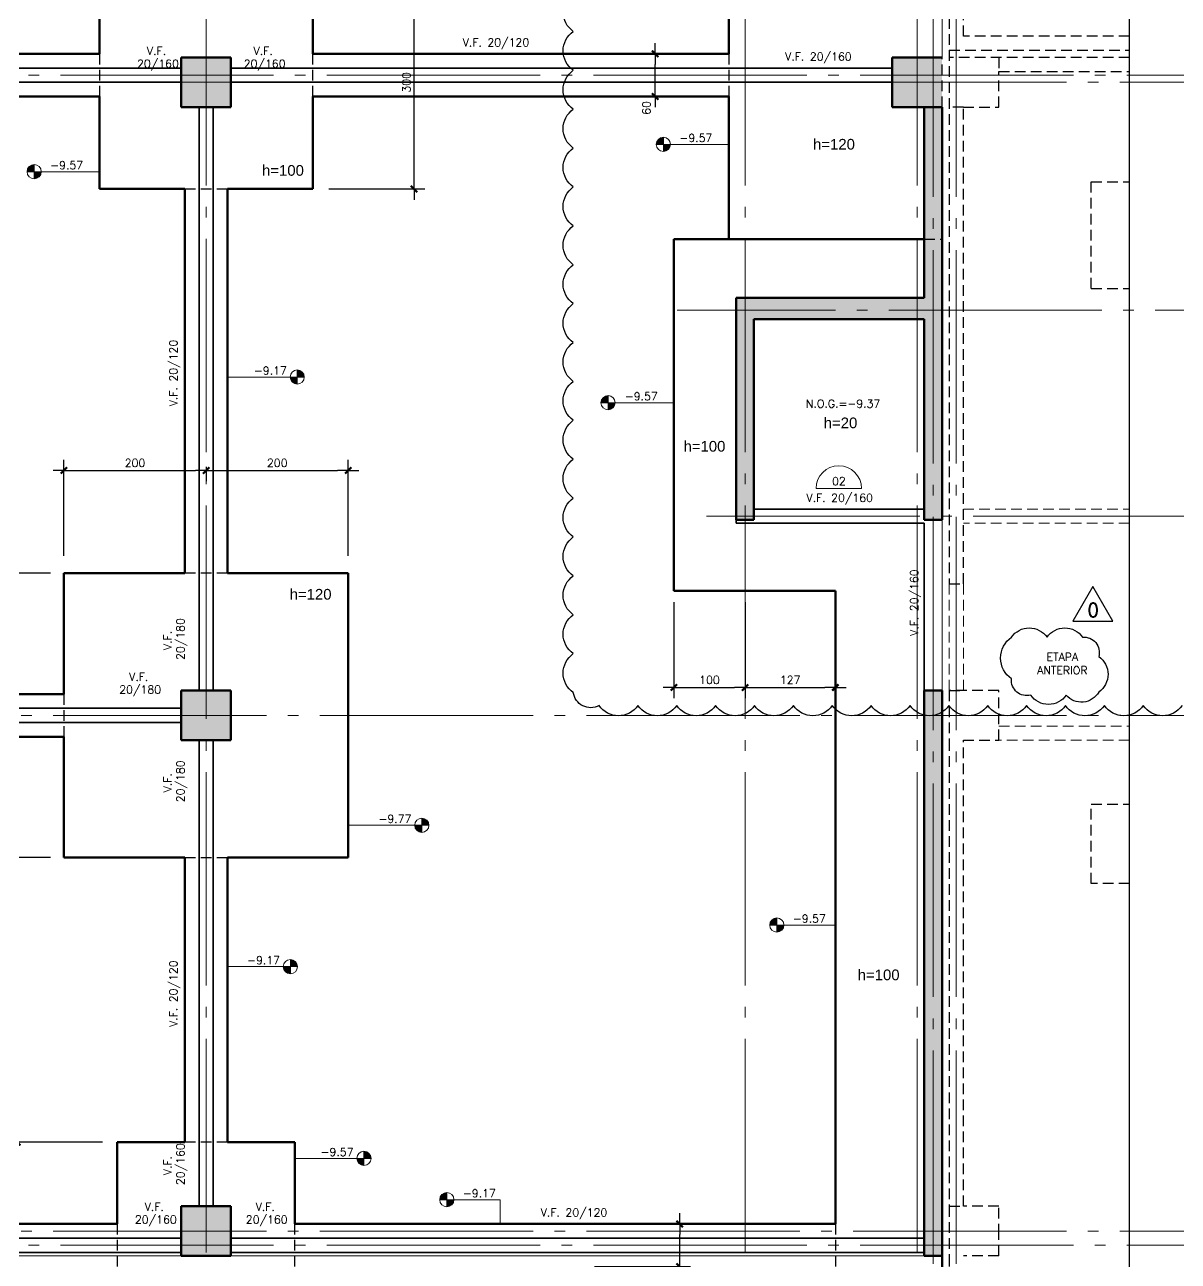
# Model space of a CAD drawing. Extents: x -58 to 5689, y 67 to 4123.
# Drawn here: x 2480 to 4103, y 1020 to 2759 of the extents above; entities that cross this region are included whole.
import ezdxf
from ezdxf.enums import TextEntityAlignment as Align

# ---------------------------------------------------------------- set-up
doc = ezdxf.new("R2010")
doc.units = 0
doc.header["$LTSCALE"] = 30
doc.header["$MEASUREMENT"] = 0
for name, pattern in [('DASHED', [0.75, 0.5, -0.25]), ('EJES', [12.5, 10, -1, 0.5, -1]), ('RLE-PROYECCION', [35.719, 23.8125, -11.9065])]:
    doc.linetypes.add(name, pattern=pattern)
doc.layers.get('0').update_dxf_attribs({"linetype": 'CONTINUOUS'})
for name, color, linetype in [('RLA-BORDE DE LOSAS', 3, 'CONTINUOUS'), ('RLE-COTAS1', 2, 'CONTINUOUS'), ('RLE-REVISION 0', 1, 'CONTINUOUS'), ('RLE-SEGMENTOS1', 2, 'DASHED')]:
    doc.layers.add(name, color=color, linetype=linetype)
for name, color, linetype, lineweight in [('RLE-EJES', 1, 'EJES', 15), ('RLE-FUNDACION', 210, 'CONTINUOUS', 25), ('RLE-LOSA', 90, 'CONTINUOUS', 15), ('RLE-MURO', 170, 'CONTINUOUS', 25), ('RLE-NIVELES', 3, 'CONTINUOUS', 9), ('RLE-PILAR', 5, 'CONTINUOUS', 25), ('RLE-PROYECCION', 2, 'RLE-PROYECCION', 15), ('RLE-SOLID', 252, 'CONTINUOUS', 15), ('RLE-TEXTO-1', 9, 'CONTINUOUS', 9), ('RLE-VIGA', 3, 'CONTINUOUS', 15)]:
    doc.layers.add(name, color=color, linetype=linetype, lineweight=lineweight)
doc.styles.add('Arial_3', font='arial.ttf', dxfattribs={"height": 15})
doc.styles.add('ROMAND', font='romand', dxfattribs={"height": 31.5})
doc.styles.add('ROMANS', font='romans.shx', dxfattribs={"height": 11.25})
doc.linetypes.add('ZIGZAG', pattern='A,0.0001,-0.2,[131,ltypeshp.shx,S=0.2,R=0,X=-0.2,Y=0],-0.4,[131,ltypeshp.shx,S=0.2,R=180,X=0.2,Y=0],-0.2', length=0.8001)
doc.dimstyles.new('ING-50', dxfattribs={"dimscale": 50, "dimtxt": 0.27, "dimasz": 0.3, "dimexe": 0, "dimexo": 0, "dimgap": 0.1, "dimtad": 1, "dimdec": 1, "dimzin": 12, "dimdsep": 46, "dimtxsty": 'ROMANS', "dimblk": 'TICK1', "dimblk1": 'TICK1', "dimblk2": 'TICK1', "dimcen": 0.09, "dimclrd": 2, "dimclre": 1, "dimclrt": 3, "dimadec": 0, "dimazin": 0, "dimtfac": 1, "dimtdec": 0, "dimtix": 1, "dimtmove": 2, "dimatfit": 3, "dimldrblk": 'TICK1', "dimfxl": 0, "dimfxlon": 1, "dimtolj": 1, "dimtzin": 0, "dimarcsym": 0})

# ---------------------------------------------------------------- blocks, each defined once
blk = doc.blocks.new('TICK1')
at = {"color": 2}
for points in [[(0, 0), (-1, 0)], [(0, 0), (1, 0)]]:
    blk.add_lwpolyline(points, dxfattribs=at)
at = {"color": 2, "const_width": 0.2}
blk.add_lwpolyline([(-0.3, -0.3), (0.3, 0.3)], dxfattribs=at)
blk = doc.blocks.new('*D80')
at = {"layer": 'RLE-COTAS1', "color": 1, "lineweight": -2, "transparency": 16777216}
for p, q in [((2516.4, 1987.9), (2381.4, 1987.9)), ((2516.4, 1587.9), (2381.4, 1587.9))]:
    blk.add_line(p, q, dxfattribs=at)
at = {"layer": 'RLE-COTAS1', "color": 2, "lineweight": -2, "transparency": 16777216}
blk.add_line((2396.4, 1602.9), (2396.4, 1972.9), dxfattribs=at)
at = {"layer": 'RLE-COTAS1', "color": 2, "lineweight": -2, "transparency": 16777216, "xscale": 15, "yscale": 15, "zscale": 15}
for p, rotation in [((2396.4, 1987.9), 90), ((2396.4, 1587.9), 270)]:
    blk.add_blockref('TICK1', p, dxfattribs=dict(at, rotation=rotation))
at = {"layer": 'RLE-COTAS1', "color": 3, "transparency": 16777216, "insert": (2385.7, 1787.9), "char_height": 11.25, "width": 34.61, "attachment_point": 5, "rotation": 90, "style": 'ROMANS'}
blk.add_mtext('\\A1;400', dxfattribs=at)
blk = doc.blocks.new('*D81')
at = {"layer": 'RLE-COTAS1', "color": 1, "lineweight": -2, "transparency": 16777216}
for p, q in [((2535.2, 2012.2), (2535.2, 2147.2)), ((2735.2, 2137.2), (2735.2, 2117.2))]:
    blk.add_line(p, q, dxfattribs=at)
at = {"layer": 'RLE-COTAS1', "color": 2, "lineweight": -2, "transparency": 16777216}
blk.add_line((2550.2, 2132.2), (2720.2, 2132.2), dxfattribs=at)
at = {"layer": 'RLE-COTAS1', "color": 2, "lineweight": -2, "transparency": 16777216, "xscale": 15, "yscale": 15, "zscale": 15, "rotation": 180}
blk.add_blockref('TICK1', (2535.2, 2132.2), dxfattribs=at)
at = {"layer": 'RLE-COTAS1', "color": 2, "lineweight": -2, "transparency": 16777216, "xscale": 15, "yscale": 15, "zscale": 15}
blk.add_blockref('TICK1', (2735.2, 2132.2), dxfattribs=at)
at = {"layer": 'RLE-COTAS1', "color": 3, "transparency": 16777216, "insert": (2635.2, 2142.8), "char_height": 11.25, "width": 34.61, "attachment_point": 5, "style": 'ROMANS'}
blk.add_mtext('\\A1;200', dxfattribs=at)
blk = doc.blocks.new('*D82')
at = {"layer": 'RLE-COTAS1', "color": 1, "lineweight": -2, "transparency": 16777216}
for p, q in [((2935.2, 2012.2), (2935.2, 2147.2)), ((2735.2, 2137.2), (2735.2, 2117.2))]:
    blk.add_line(p, q, dxfattribs=at)
at = {"layer": 'RLE-COTAS1', "color": 2, "lineweight": -2, "transparency": 16777216}
blk.add_line((2750.2, 2132.2), (2920.2, 2132.2), dxfattribs=at)
at = {"layer": 'RLE-COTAS1', "color": 2, "lineweight": -2, "transparency": 16777216, "xscale": 15, "yscale": 15, "zscale": 15, "rotation": 180}
blk.add_blockref('TICK1', (2735.2, 2132.2), dxfattribs=at)
at = {"layer": 'RLE-COTAS1', "color": 2, "lineweight": -2, "transparency": 16777216, "xscale": 15, "yscale": 15, "zscale": 15}
blk.add_blockref('TICK1', (2935.2, 2132.2), dxfattribs=at)
at = {"layer": 'RLE-COTAS1', "color": 3, "transparency": 16777216, "insert": (2835.2, 2142.8), "char_height": 11.25, "width": 34.61, "attachment_point": 5, "style": 'ROMANS'}
blk.add_mtext('\\A1;200', dxfattribs=at)
blk = doc.blocks.new('*D22')
at = {"layer": 'RLE-COTAS1', "color": 1, "lineweight": -2, "transparency": 16777216}
for p, q in [((2907.6, 2827.9), (3042.6, 2827.9)), ((2907.6, 2527.9), (3042.6, 2527.9))]:
    blk.add_line(p, q, dxfattribs=at)
at = {"layer": 'RLE-COTAS1', "color": 2, "lineweight": -2, "transparency": 16777216}
blk.add_line((3027.6, 2542.9), (3027.6, 2812.9), dxfattribs=at)
at = {"layer": 'RLE-COTAS1', "color": 2, "lineweight": -2, "transparency": 16777216, "xscale": 15, "yscale": 15, "zscale": 15}
for p, rotation in [((3027.6, 2827.9), 90), ((3027.6, 2527.9), 270)]:
    blk.add_blockref('TICK1', p, dxfattribs=dict(at, rotation=rotation))
at = {"layer": 'RLE-COTAS1', "color": 3, "transparency": 16777216, "insert": (3017, 2677.9), "char_height": 11.25, "width": 34.61, "attachment_point": 5, "rotation": 90, "style": 'ROMANS'}
blk.add_mtext('\\A1;300', dxfattribs=at)
blk = doc.blocks.new('*D26')
at = {"layer": 'RLE-COTAS1', "color": 1, "lineweight": -2, "transparency": 16777216}
for p, q in [((4130.5, 2852.9), (4265.5, 2852.9)), ((4370.5, 2677.9), (4235.5, 2677.9))]:
    blk.add_line(p, q, dxfattribs=at)
at = {"layer": 'RLE-COTAS1', "color": 2, "lineweight": -2, "transparency": 16777216}
blk.add_line((4250.5, 2837.9), (4250.5, 2692.9), dxfattribs=at)
at = {"layer": 'RLE-COTAS1', "color": 2, "lineweight": -2, "transparency": 16777216, "xscale": 15, "yscale": 15, "zscale": 15}
for p, rotation in [((4250.5, 2852.9), 90), ((4250.5, 2677.9), 270)]:
    blk.add_blockref('TICK1', p, dxfattribs=dict(at, rotation=rotation))
at = {"layer": 'RLE-COTAS1', "color": 3, "transparency": 16777216, "insert": (4239.9, 2765.4), "char_height": 11.25, "width": 34.61, "attachment_point": 5, "rotation": 90, "style": 'ROMANS'}
blk.add_mtext('\\A1;175', dxfattribs=at)
blk = doc.blocks.new('*D28')
at = {"layer": 'RLE-COTAS1', "color": 1, "lineweight": -2, "transparency": 16777216}
for p, q in [((4130.5, 2457.4), (4265.5, 2457.4)), ((4370.5, 2357.4), (4235.5, 2357.4))]:
    blk.add_line(p, q, dxfattribs=at)
at = {"layer": 'RLE-COTAS1', "color": 2, "lineweight": -2, "transparency": 16777216}
blk.add_line((4250.5, 2442.4), (4250.5, 2372.4), dxfattribs=at)
at = {"layer": 'RLE-COTAS1', "color": 2, "lineweight": -2, "transparency": 16777216, "xscale": 15, "yscale": 15, "zscale": 15}
for p, rotation in [((4250.5, 2457.4), 90), ((4250.5, 2357.4), 270)]:
    blk.add_blockref('TICK1', p, dxfattribs=dict(at, rotation=rotation))
at = {"layer": 'RLE-COTAS1', "color": 3, "transparency": 16777216, "insert": (4239.9, 2407.4), "char_height": 11.25, "width": 34.61, "attachment_point": 5, "rotation": 90, "style": 'ROMANS'}
blk.add_mtext('\\A1;100', dxfattribs=at)
blk = doc.blocks.new('*D29')
at = {"layer": 'RLE-COTAS1', "color": 1, "lineweight": -2, "transparency": 16777216}
for p, q in [((4370.5, 2357.4), (4235.5, 2357.4)), ((4130.5, 2067.9), (4265.5, 2067.9))]:
    blk.add_line(p, q, dxfattribs=at)
at = {"layer": 'RLE-COTAS1', "color": 2, "lineweight": -2, "transparency": 16777216}
blk.add_line((4250.5, 2342.4), (4250.5, 2082.9), dxfattribs=at)
at = {"layer": 'RLE-COTAS1', "color": 2, "lineweight": -2, "transparency": 16777216, "xscale": 15, "yscale": 15, "zscale": 15}
for p, rotation in [((4250.5, 2357.4), 90), ((4250.5, 2067.9), 270)]:
    blk.add_blockref('TICK1', p, dxfattribs=dict(at, rotation=rotation))
at = {"layer": 'RLE-COTAS1', "color": 3, "transparency": 16777216, "insert": (4239.9, 2212.7), "char_height": 11.25, "width": 52.033, "attachment_point": 5, "rotation": 90, "style": 'ROMANS'}
blk.add_mtext('\\A1;289.5', dxfattribs=at)
blk = doc.blocks.new('*D30')
at = {"layer": 'RLE-COTAS1', "color": 1, "lineweight": -2, "transparency": 16777216}
for p, q in [((4130.5, 2067.9), (4265.5, 2067.9)), ((4130.5, 1962.9), (4265.5, 1962.9))]:
    blk.add_line(p, q, dxfattribs=at)
at = {"layer": 'RLE-COTAS1', "color": 2, "lineweight": -2, "transparency": 16777216}
blk.add_line((4250.5, 1977.9), (4250.5, 2052.9), dxfattribs=at)
at = {"layer": 'RLE-COTAS1', "color": 2, "lineweight": -2, "transparency": 16777216, "xscale": 15, "yscale": 15, "zscale": 15}
for p, rotation in [((4250.5, 2067.9), 90), ((4250.5, 1962.9), 270)]:
    blk.add_blockref('TICK1', p, dxfattribs=dict(at, rotation=rotation))
at = {"layer": 'RLE-COTAS1', "color": 3, "transparency": 16777216, "insert": (4239.9, 2015.4), "char_height": 11.25, "width": 23.074, "attachment_point": 5, "rotation": 90, "style": 'ROMANS'}
blk.add_mtext('\\A1;105', dxfattribs=at)
blk = doc.blocks.new('*D31')
at = {"layer": 'RLE-COTAS1', "color": 1, "lineweight": -2, "transparency": 16777216}
for p, q in [((4130.5, 1962.9), (4265.5, 1962.9)), ((4370.5, 1787.9), (4235.5, 1787.9))]:
    blk.add_line(p, q, dxfattribs=at)
at = {"layer": 'RLE-COTAS1', "color": 2, "lineweight": -2, "transparency": 16777216}
blk.add_line((4250.5, 1947.9), (4250.5, 1802.9), dxfattribs=at)
at = {"layer": 'RLE-COTAS1', "color": 2, "lineweight": -2, "transparency": 16777216, "xscale": 15, "yscale": 15, "zscale": 15}
for p, rotation in [((4250.5, 1962.9), 90), ((4250.5, 1787.9), 270)]:
    blk.add_blockref('TICK1', p, dxfattribs=dict(at, rotation=rotation))
at = {"layer": 'RLE-COTAS1', "color": 3, "transparency": 16777216, "insert": (4239.9, 1875.4), "char_height": 11.25, "width": 34.61, "attachment_point": 5, "rotation": 90, "style": 'ROMANS'}
blk.add_mtext('\\A1;175', dxfattribs=at)
blk = doc.blocks.new('*D36')
at = {"layer": 'RLE-COTAS1', "color": 1, "lineweight": -2, "transparency": 16777216}
for p, q in [((2589.4, 1187.9), (2454.4, 1187.9)), ((2589.4, 937.9), (2454.4, 937.9))]:
    blk.add_line(p, q, dxfattribs=at)
at = {"layer": 'RLE-COTAS1', "color": 2, "lineweight": -2, "transparency": 16777216}
blk.add_line((2469.4, 952.9), (2469.4, 1172.9), dxfattribs=at)
at = {"layer": 'RLE-COTAS1', "color": 2, "lineweight": -2, "transparency": 16777216, "xscale": 15, "yscale": 15, "zscale": 15}
for p, rotation in [((2469.4, 1187.9), 90), ((2469.4, 937.9), 270)]:
    blk.add_blockref('TICK1', p, dxfattribs=dict(at, rotation=rotation))
at = {"layer": 'RLE-COTAS1', "color": 3, "transparency": 16777216, "insert": (2458.7, 1062.9), "char_height": 11.25, "width": 34.61, "attachment_point": 5, "rotation": 90, "style": 'ROMANS'}
blk.add_mtext('\\A1;250', dxfattribs=at)
blk = doc.blocks.new('*D38')
at = {"layer": 'RLE-COTAS1', "color": 1, "lineweight": -2, "transparency": 16777216}
for p, q in [((3393.2, 1947.1), (3393.2, 1812.1)), ((3493.2, 1947.1), (3493.2, 1812.1))]:
    blk.add_line(p, q, dxfattribs=at)
at = {"layer": 'RLE-COTAS1', "color": 2, "lineweight": -2, "transparency": 16777216}
blk.add_line((3408.2, 1827.1), (3478.2, 1827.1), dxfattribs=at)
at = {"layer": 'RLE-COTAS1', "color": 2, "lineweight": -2, "transparency": 16777216, "xscale": 15, "yscale": 15, "zscale": 15, "rotation": 180}
blk.add_blockref('TICK1', (3393.2, 1827.1), dxfattribs=at)
at = {"layer": 'RLE-COTAS1', "color": 2, "lineweight": -2, "transparency": 16777216, "xscale": 15, "yscale": 15, "zscale": 15}
blk.add_blockref('TICK1', (3493.2, 1827.1), dxfattribs=at)
at = {"layer": 'RLE-COTAS1', "color": 3, "transparency": 16777216, "insert": (3443.2, 1837.7), "char_height": 11.25, "width": 34.61, "attachment_point": 5, "style": 'ROMANS'}
blk.add_mtext('\\A1;100', dxfattribs=at)
blk = doc.blocks.new('*D39')
at = {"layer": 'RLE-COTAS1', "color": 1, "lineweight": -2, "transparency": 16777216}
for p, q in [((3493.2, 1947.1), (3493.2, 1812.1)), ((3620.2, 1810.5), (3620.2, 1842.1))]:
    blk.add_line(p, q, dxfattribs=at)
at = {"layer": 'RLE-COTAS1', "color": 2, "lineweight": -2, "transparency": 16777216}
blk.add_line((3508.2, 1827.1), (3605.2, 1827.1), dxfattribs=at)
at = {"layer": 'RLE-COTAS1', "color": 2, "lineweight": -2, "transparency": 16777216, "xscale": 15, "yscale": 15, "zscale": 15, "rotation": 180}
blk.add_blockref('TICK1', (3493.2, 1827.1), dxfattribs=at)
at = {"layer": 'RLE-COTAS1', "color": 2, "lineweight": -2, "transparency": 16777216, "xscale": 15, "yscale": 15, "zscale": 15}
blk.add_blockref('TICK1', (3620.2, 1827.1), dxfattribs=at)
at = {"layer": 'RLE-COTAS1', "color": 3, "transparency": 16777216, "insert": (3556.7, 1837.7), "char_height": 11.25, "width": 34.61, "attachment_point": 5, "style": 'ROMANS'}
blk.add_mtext('\\A1;127', dxfattribs=at)
blk = doc.blocks.new('*D49')
at = {"layer": 'RLE-COTAS1', "color": 1, "lineweight": -2, "transparency": 16777216}
for p, q in [((3246.8, 2717.9), (3381.8, 2717.9)), ((3246.8, 2657.9), (3381.8, 2657.9))]:
    blk.add_line(p, q, dxfattribs=at)
at = {"layer": 'RLE-COTAS1', "color": 2, "lineweight": -2, "transparency": 16777216}
blk.add_line((3366.8, 2672.9), (3366.8, 2702.9), dxfattribs=at)
at = {"layer": 'RLE-COTAS1', "color": 2, "lineweight": -2, "transparency": 16777216, "xscale": 15, "yscale": 15, "zscale": 15}
for p, rotation in [((3366.8, 2717.9), 90), ((3366.8, 2657.9), 270)]:
    blk.add_blockref('TICK1', p, dxfattribs=dict(at, rotation=rotation))
at = {"layer": 'RLE-COTAS1', "color": 3, "transparency": 16777216, "insert": (3348.9, 2632.2), "char_height": 11.25, "width": 23.074, "attachment_point": 1, "rotation": 90, "line_spacing_factor": 0.941778, "style": 'ROMANS'}
blk.add_mtext('\\A1;60', dxfattribs=at)
blk = doc.blocks.new('*D50')
at = {"layer": 'RLE-COTAS1', "color": 1, "lineweight": -2, "transparency": 16777216}
for p, q in [((3281.3, 1072.9), (3416.3, 1072.9)), ((3281.3, 1012.9), (3416.3, 1012.9))]:
    blk.add_line(p, q, dxfattribs=at)
at = {"layer": 'RLE-COTAS1', "color": 2, "lineweight": -2, "transparency": 16777216}
blk.add_line((3401.3, 1027.9), (3401.3, 1057.9), dxfattribs=at)
at = {"layer": 'RLE-COTAS1', "color": 2, "lineweight": -2, "transparency": 16777216, "xscale": 15, "yscale": 15, "zscale": 15}
for p, rotation in [((3401.3, 1072.9), 90), ((3401.3, 1012.9), 270)]:
    blk.add_blockref('TICK1', p, dxfattribs=dict(at, rotation=rotation))
at = {"layer": 'RLE-COTAS1', "color": 3, "transparency": 16777216, "insert": (3383.4, 987.6), "char_height": 11.25, "width": 23.074, "attachment_point": 1, "rotation": 90, "line_spacing_factor": 0.941778, "style": 'ROMANS'}
blk.add_mtext('\\A1;60', dxfattribs=at)
blk = doc.blocks.new('Spot Elevations - RLE - Target Filled-1315085-Fundaciones')
at = {"layer": 'RLE-NIVELES'}
h = blk.add_hatch(color=1, dxfattribs=at)
edge = h.paths.add_edge_path()
edge.add_line((-0.2, 0), (-0.4, 0))
edge.add_arc((-0.2, 0), 0.2, 90, 180, ccw=False)
edge.add_line((-0.2, 0.2), (-0.2, 0))
h = blk.add_hatch(color=1, dxfattribs=at)
edge = h.paths.add_edge_path()
edge.add_line((-0.2, 0), (0, 0))
edge.add_arc((-0.2, 0), 0.2, 270, 360, ccw=False)
edge.add_line((-0.2, -0.2), (-0.2, 0))
for p, q in [((-0.4, 0), (-0.2, 0)), ((-0.2, 0), (-0.2, 0.2)), ((-0.2, 0), (-0.2, -0.2)), ((0, 0), (-0.2, 0))]:
    blk.add_line(p, q, dxfattribs=at)
blk.add_circle((-0.2, 0), 0.2, dxfattribs=at)
for start, end in [(90, 180), (270, 0)]:
    blk.add_arc((-0.2, 0), 0.2, start, end, dxfattribs=at)
blk = doc.blocks.new('A$C6546491A')
at = {"layer": 'RLA-BORDE DE LOSAS', "color": 1, "linetype": 'ZIGZAG'}
blk.add_line((253.5, -2662.5), (253.5, 0), dxfattribs=at)
at = {"layer": 'RLE-FUNDACION', "color": 1, "linetype": 'DASHED'}
for p, q in [((253.5, 0), (0, 0)), ((0, 0), (0, -20)), ((20, -60), (253.5, -60)), ((60, -757.5), (60, -60)), ((253.5, -757.5), (60, -757.5)), ((200, -1187.5), (200, -1037.5)), ((200, -1037.5), (253.5, -1037.5)), ((200, -1187.5), (253.5, -1187.5)), ((200, -2024), (200, -1912.5)), ((200, -1912.5), (253.5, -1912.5)), ((253.5, -2024), (200, -2024)), ((0, -2547.5), (0, -2662.5)), ((0, -2662.5), (253.5, -2662.5))]:
    blk.add_line(p, q, dxfattribs=at)
at = {"layer": 'RLE-MURO', "color": 1, "linetype": 'DASHED'}
for p, q in [((0, -20), (0, -1602.5)), ((253.5, -22.5), (0, -22.5)), ((20, -832.5), (20, -42.5)), ((20, -42.5), (253.5, -42.5)), ((253.5, -832.5), (20, -832.5)), ((0, -852.5), (253.5, -852.5)), ((253.5, -862.5), (0, -862.5)), ((70, -862.5), (70, -882.5)), ((70, -862.5), (70, -862.5)), ((70, -932.5), (70, -882.5)), ((70, -882.5), (253.5, -882.5)), ((20, -932.5), (0, -932.5)), ((20, -932.5), (70, -932.5)), ((20, -1602.5), (20, -932.5)), ((0, -1602.5), (20, -1602.5)), ((70, -1752.5), (0, -1752.5)), ((0, -1752.5), (20, -1752.5)), ((0, -1752.5), (0, -1822.5)), ((70, -1822.5), (70, -1752.5)), ((0, -1822.5), (0, -2477.5)), ((0, -1822.5), (0, -2477.5)), ((20, -1822.5), (70, -1822.5)), ((20, -2477.5), (20, -1822.5)), ((70, -1822.5), (70, -1822.5)), ((0, -2477.5), (20, -2477.5)), ((0, -2477.5), (0, -2547.5)), ((70, -2477.5), (20, -2477.5)), ((70, -2517.5), (70, -2477.5)), ((70, -2547.5), (70, -2517.5)), ((70, -2547.5), (20, -2547.5))]:
    blk.add_line(p, q, dxfattribs=at)
at = {"layer": 'RLE-PROYECCION', "color": 1, "linetype": 'DASHED'}
for p, q in [((20, -60), (0, -60)), ((20, -120), (60, -120)), ((0, -220), (60, -220)), ((0, -220), (60, -220)), ((60, -757.5), (0, -757.5))]:
    blk.add_line(p, q, dxfattribs=at)
at = {"layer": 'RLE-VIGA', "color": 1, "linetype": 'DASHED'}
for p, q in [((20, -1497.5), (253.5, -1497.5)), ((253.5, -1517.5), (20, -1517.5)), ((0, -1602.5), (0, -1752.5)), ((20, -1602.5), (20, -1752.5)), ((70, -1802.5), (253.5, -1802.5)), ((253.5, -1822.5), (70, -1822.5))]:
    blk.add_line(p, q, dxfattribs=at)
blk = doc.blocks.new('RLE-ETIQUETA-VIGA-NUMERADA - Numerada Normal Centro Arriba-1323725-1_S')
at = {"layer": 'RLE-TEXTO-1'}
blk.add_line((-0.639, 0.75), (0.639, 0.75), dxfattribs=at)
blk.add_arc((0, 0.75), 0.639, 360, 180, dxfattribs=at)
blk = doc.blocks.new('*D137')
at = {"layer": 'RLE-COTAS1', "color": 1, "lineweight": -2, "transparency": 16777216}
for p, q in [((3770.2, 791), (3770.2, 656)), ((3780.2, 791), (3780.2, 656))]:
    blk.add_line(p, q, dxfattribs=at)
at = {"layer": 'RLE-COTAS1', "color": 2, "lineweight": -2, "transparency": 16777216}
for p, q in [((3755.2, 671), (3740.2, 671)), ((3770.2, 671), (3780.2, 671)), ((3795.2, 671), (3810.2, 671))]:
    blk.add_line(p, q, dxfattribs=at)
at = {"layer": 'RLE-COTAS1', "color": 2, "lineweight": -2, "transparency": 16777216, "xscale": 15, "yscale": 15, "zscale": 15}
blk.add_blockref('TICK1', (3770.2, 671), dxfattribs=at)
at = {"layer": 'RLE-COTAS1', "color": 2, "lineweight": -2, "transparency": 16777216, "xscale": 15, "yscale": 15, "zscale": 15, "rotation": 180}
blk.add_blockref('TICK1', (3780.2, 671), dxfattribs=at)
at = {"layer": 'RLE-COTAS1', "color": 3, "transparency": 16777216, "insert": (3909.2, 681.6), "char_height": 11.25, "attachment_point": 5, "style": 'ROMANS'}
blk.add_mtext('\\A1;10 (JUNTA DE DILATACION)', dxfattribs=at)
blk = doc.blocks.new('rev-1')
at = {"color": 3}
blk.add_lwpolyline([(-0.1, 31.3), (-28.3, -17.5), (28, -17.5), (-0.1, 31.3)], dxfattribs=at)
at = {"color": 5, "linetype": 'Continuous', "style": 'ROMAND'}
blk.add_attdef('1', text='', height=20, dxfattribs=at).set_placement((0.4, -12), align=Align.CENTER)

msp = doc.modelspace()

# ---------------------------------------------------------------- hatches: boundary and pattern name
at = {"layer": 'RLE-SOLID'}
for points in [[(2770.199, 2642.933), (2770.199, 2712.933), (2700.199, 2712.933), (2700.199, 2642.933)], [(3745.199, 2642.933), (3770.199, 2642.933), (3770.199, 2712.933), (3700.199, 2712.933), (3700.199, 2642.933)], [(2770.199, 1752.933), (2770.199, 1822.933), (2700.199, 1822.933), (2700.199, 1752.933)], [(2700.199, 1027.933), (2770.199, 1027.933), (2770.199, 1097.933), (2700.199, 1097.933), (2700.199, 1032.933)]]:
    msp.add_hatch(color=256, dxfattribs=at).paths.add_polyline_path(points)
at = {"layer": 'RLE-SOLID', "lineweight": 25}
for points in [[(3745.199, 2062.933), (3770.199, 2062.933), (3770.199, 2642.933), (3745.199, 2642.933), (3745.199, 2344.932)], [(3505.699, 2062.917), (3505.699, 2374.932), (3480.699, 2374.932), (3480.699, 2062.917)], [(3745.199, 2344.932), (3745.199, 2374.932), (3505.699, 2374.932), (3505.699, 2344.932)], [(3770.199, 1027.933), (3770.199, 1822.933), (3745.199, 1822.933), (3745.199, 1027.933)]]:
    msp.add_hatch(color=256, dxfattribs=at).paths.add_polyline_path(points)

# ---------------------------------------------------------------- linework, layer by layer
msp.add_line((3505.699, 2077.912), (3745.199, 2077.912))
at = {"layer": 'RLE-EJES', "linetype": 'EJES', "lineweight": 9}
for p, q in [((2735.199, 3207.933), (2735.199, 532.933)), ((3493.199, 3207.933), (3493.199, 532.933)), ((3735.199, 3207.933), (3735.199, 532.933)), ((3757.699, 3191.963), (3757.699, 548.583)), ((3790.199, 3191.963), (3790.199, 572.115)), ((270.199, 2677.933), (4370.199, 2677.933)), ((4370.199, 2357.432), (3397.843, 2357.432)), ((3439.069, 2067.912), (4187.161, 2067.912)), ((270.199, 1787.933), (4370.199, 1787.933)), ((270.199, 1062.933), (4370.199, 1062.933))]:
    msp.add_line(p, q, dxfattribs=at)
at = {"layer": 'RLE-EJES', "linetype": 'EJES'}
for p, q in [((280.199, 2687.933), (4324.743, 2687.933)), ((280.199, 1042.933), (4350.199, 1042.933))]:
    msp.add_line(p, q, dxfattribs=at)
at = {"layer": 'RLE-FUNDACION', "lineweight": 50}
for p, q in [((3470.199, 2852.933), (3470.199, 2717.933)), ((2585.199, 2827.933), (2585.199, 2717.933)), ((2885.199, 2717.933), (2885.199, 2827.933)), ((2585.199, 2717.933), (1885.199, 2717.933)), ((3470.199, 2717.933), (2885.199, 2717.933)), ((1885.199, 2657.933), (2585.199, 2657.933)), ((2585.199, 2657.933), (2585.199, 2527.933)), ((2885.199, 2527.933), (2885.199, 2657.933)), ((2885.199, 2657.933), (3470.199, 2657.933)), ((3470.199, 2657.933), (3470.199, 2457.433)), ((2585.199, 2527.933), (2705.199, 2527.933)), ((2705.199, 2527.933), (2705.199, 1987.933)), ((2765.199, 2527.933), (2885.199, 2527.933)), ((2765.199, 1987.933), (2765.199, 2527.933)), ((3393.199, 2457.433), (3745.199, 2457.433)), ((3393.199, 2457.433), (3393.199, 1962.917)), ((2705.199, 1987.933), (2535.199, 1987.933)), ((2535.199, 1987.933), (2535.199, 1817.933)), ((2935.199, 1987.933), (2765.199, 1987.933)), ((2935.199, 1587.933), (2935.199, 1987.933)), ((3393.199, 1962.917), (3620.199, 1962.917)), ((3620.199, 1962.917), (3620.199, 1072.933)), ((2535.199, 1817.933), (1910.199, 1817.933)), ((1910.199, 1757.933), (2535.199, 1757.933)), ((2535.199, 1757.933), (2535.199, 1587.933)), ((2535.199, 1587.933), (2705.199, 1587.933)), ((2705.199, 1587.933), (2705.199, 1187.933)), ((2765.199, 1587.933), (2935.199, 1587.933)), ((2765.199, 1187.933), (2765.199, 1587.933)), ((2705.199, 1187.933), (2610.199, 1187.933)), ((2610.199, 1187.933), (2610.199, 1072.933)), ((2860.199, 1187.933), (2765.199, 1187.933)), ((2860.199, 1072.933), (2860.199, 1187.933)), ((2610.199, 1072.933), (1860.199, 1072.933)), ((3620.199, 1072.933), (2860.199, 1072.933)), ((3770.199, 942.933), (3770.199, 1027.933))]:
    msp.add_line(p, q, dxfattribs=at)
at = {"layer": 'RLE-LOSA'}
for p, q in [((3770.199, 2712.933), (3770.199, 2792.933)), ((3770.199, 1027.933), (3770.199, 2642.933)), ((1770.199, 1027.933), (2700.199, 1027.933)), ((2770.199, 1027.933), (3745.199, 1027.933))]:
    msp.add_line(p, q, dxfattribs=at)
at = {"layer": 'RLE-MURO', "lineweight": 70}
for p, q in [((3745.199, 2642.933), (3745.199, 2374.932)), ((3770.199, 2642.933), (3745.199, 2642.933)), ((3770.199, 2062.933), (3770.199, 2642.933)), ((3480.699, 2374.932), (3480.699, 2062.917)), ((3745.199, 2374.932), (3480.699, 2374.932)), ((3505.699, 2062.917), (3505.699, 2344.932)), ((3505.699, 2344.932), (3745.199, 2344.932)), ((3745.199, 2344.932), (3745.199, 2062.933)), ((3480.699, 2062.917), (3505.699, 2062.917)), ((3745.199, 2062.933), (3770.199, 2062.933)), ((3770.199, 1822.933), (3745.199, 1822.933)), ((3745.199, 1822.933), (3745.199, 1027.933)), ((3770.199, 1027.933), (3770.199, 1822.933)), ((3745.199, 1027.933), (3770.199, 1027.933))]:
    msp.add_line(p, q, dxfattribs=at)
at = {"layer": 'RLE-NIVELES'}
for p, q in [((3432.189, 2590.617), (3388.349, 2590.617)), ((3470.199, 2590.617), (3432.189, 2590.617)), ((2559.515, 2552.258), (2503.346, 2552.258)), ((2585.199, 2552.258), (2559.515, 2552.258)), ((2765.199, 2263.534), (2853.336, 2263.534)), ((3372.189, 2227.44), (3310.588, 2227.44)), ((3393.199, 2227.44), (3372.189, 2227.44)), ((2935.199, 1633.434), (2966.6, 1633.434)), ((2966.6, 1633.434), (3028.547, 1633.434)), ((3603.068, 1493.127), (3547.927, 1493.127)), ((3620.199, 1493.127), (3603.068, 1493.127)), ((2765.199, 1434.64), (2799.953, 1434.64)), ((2799.953, 1434.64), (2843.792, 1434.64)), ((2860.199, 1165.055), (2885.008, 1165.055)), ((2885.008, 1165.055), (2947.161, 1165.055)), ((3148.802, 1107.006), (3083.789, 1107.006)), ((3148.802, 1072.933), (3148.802, 1107.006))]:
    msp.add_line(p, q, dxfattribs=at)
at = {"layer": 'RLE-PILAR', "lineweight": 70}
for p, q in [((2700.199, 2712.933), (2700.199, 2642.933)), ((2770.199, 2712.933), (2700.199, 2712.933)), ((2770.199, 2642.933), (2770.199, 2712.933)), ((3700.199, 2712.933), (3700.199, 2642.933)), ((3770.199, 2712.933), (3700.199, 2712.933)), ((2700.199, 2642.933), (2770.199, 2642.933)), ((3700.199, 2642.933), (3745.199, 2642.933)), ((2700.199, 1822.933), (2700.199, 1752.933)), ((2770.199, 1822.933), (2700.199, 1822.933)), ((2770.199, 1752.933), (2770.199, 1822.933)), ((2700.199, 1752.933), (2770.199, 1752.933)), ((2700.199, 1097.933), (2700.199, 1027.933)), ((2770.199, 1097.933), (2700.199, 1097.933)), ((2770.199, 1027.933), (2770.199, 1097.933)), ((2700.199, 1032.933), (2700.199, 1027.933)), ((2770.199, 1027.933), (2700.199, 1027.933)), ((2770.199, 1027.933), (2770.199, 1032.933))]:
    msp.add_line(p, q, dxfattribs=at)
at = {"layer": 'RLE-REVISION 0'}
msp.add_lwpolyline([(4107.908, 1801.536, -0.52056705), (4053.234, 1801.536, -0.52056705), (3998.561, 1801.536, -0.52056705), (3943.887, 1801.536, -0.52056705), (3889.214, 1801.536, -0.52056705), (3834.54, 1801.536, -0.52056705), (3779.867, 1801.536, -0.52056705), (3725.193, 1801.536, -0.52056705), (3670.519, 1801.536, -0.52056705), (3615.846, 1801.536, -0.52056705), (3561.172, 1801.536, -0.52056705), (3506.499, 1801.536, -0.52056705), (3451.825, 1801.536, -0.52056705), (3397.152, 1801.536, -0.52056705), (3342.478, 1801.536, -0.52056705), (3287.805, 1801.536, -0.52056705), (3251.58, 1819.985, -0.52056705), (3251.58, 1874.659, -0.52056705), (3251.58, 1929.332, -0.52056705), (3251.58, 1984.006, -0.52056705), (3251.58, 2038.679, -0.52056705), (3251.58, 2093.353, -0.52056705), (3251.58, 2148.026, -0.52056705), (3251.58, 2202.7, -0.52056705), (3251.58, 2257.373, -0.52056705), (3251.58, 2312.047, -0.52056705), (3251.58, 2366.72, -0.52056705), (3251.58, 2421.394, -0.52056705), (3251.58, 2476.067, -0.52056705), (3251.58, 2530.741, -0.52056705), (3251.58, 2585.414, -0.52056705), (3251.58, 2640.088, -0.52056705), (3251.58, 2694.762, -0.52056705), (3251.58, 2749.435, -0.52056705), (3251.58, 2804.109, -0.52056705)], format="xyb", dxfattribs=at)
msp.add_lwpolyline([(3867.906, 1897.804, -0.52056705), (3917.906, 1897.804, -0.52056705), (3967.906, 1897.804, -0.52056705), (3990.712, 1870.609, -0.52056705), (3990.712, 1820.609, -0.52056705), (3944.996, 1816.325, -0.52056705), (3894.996, 1816.325, -0.52056705), (3867.906, 1839.235, -0.52056705)], format="xyb", close=True, dxfattribs=at)
at = {"layer": 'RLE-SEGMENTOS1', "lineweight": 25}
for p, q in [((2585.199, 2717.933), (2585.199, 2657.933)), ((2885.199, 2657.933), (2885.199, 2717.933)), ((3470.199, 2717.933), (3470.199, 2657.933)), ((3770.199, 2642.938), (3770.199, 2712.928)), ((2705.199, 2527.933), (2765.199, 2527.933)), ((3745.204, 2457.433), (3770.199, 2457.433)), ((2765.199, 1987.933), (2705.199, 1987.933)), ((2535.199, 1817.933), (2535.199, 1757.933)), ((2705.199, 1587.933), (2765.199, 1587.933)), ((2765.199, 1187.933), (2705.199, 1187.933)), ((2610.199, 1072.933), (2610.199, 1012.933)), ((2860.199, 1012.933), (2860.199, 1072.933)), ((3620.199, 1072.933), (3620.199, 1012.933))]:
    msp.add_line(p, q, dxfattribs=at)
at = {"layer": 'RLE-VIGA', "color": 80, "lineweight": 35}
for p, q in [((1885.199, 2697.933), (2585.199, 2697.933)), ((2585.199, 2697.933), (2700.199, 2697.933)), ((2770.199, 2697.933), (2885.199, 2697.933)), ((2885.199, 2697.933), (3470.199, 2697.933)), ((3470.199, 2697.933), (3700.199, 2697.933)), ((2585.199, 2677.933), (1885.199, 2677.933)), ((2700.199, 2677.933), (2585.199, 2677.933)), ((2885.199, 2677.933), (2770.199, 2677.933)), ((3470.199, 2677.933), (2885.199, 2677.933)), ((3700.199, 2677.933), (3470.199, 2677.933)), ((2725.199, 2527.933), (2725.199, 2642.933)), ((2745.199, 2642.933), (2745.199, 2527.933)), ((2725.199, 1987.933), (2725.199, 2527.933)), ((2745.199, 2527.933), (2745.199, 1987.933)), ((3505.699, 2077.912), (3745.199, 2077.912)), ((3480.699, 2057.932), (3480.699, 2062.917)), ((3480.699, 2057.912), (3745.199, 2057.912)), ((3745.199, 1822.933), (3745.199, 2057.912)), ((2725.199, 1822.933), (2725.199, 1987.933)), ((2745.199, 1987.933), (2745.199, 1822.933)), ((1905.199, 1797.933), (2535.199, 1797.933)), ((2535.199, 1797.933), (2700.199, 1797.933)), ((2535.199, 1777.933), (1905.199, 1777.933)), ((2700.199, 1777.933), (2535.199, 1777.933)), ((2725.199, 1587.933), (2725.199, 1752.933)), ((2745.199, 1752.933), (2745.199, 1587.933)), ((2725.199, 1182.933), (2725.199, 1587.933)), ((2745.199, 1587.933), (2745.199, 1182.933)), ((2725.199, 1097.933), (2725.199, 1182.933)), ((2745.199, 1182.933), (2745.199, 1097.933)), ((1855.199, 1052.933), (2615.199, 1052.933)), ((2615.199, 1052.933), (2700.199, 1052.933)), ((2770.199, 1052.933), (2855.199, 1052.933)), ((2855.199, 1052.933), (3627.699, 1052.933)), ((3627.699, 1052.933), (3745.199, 1052.933)), ((2615.199, 1032.933), (1855.199, 1032.933)), ((2700.199, 1032.933), (2615.199, 1032.933)), ((2855.199, 1032.933), (2770.199, 1032.933)), ((3627.699, 1032.933), (2855.199, 1032.933)), ((3745.199, 1032.933), (3627.699, 1032.933))]:
    msp.add_line(p, q, dxfattribs=at)

# ---------------------------------------------------------------- block references
msp.add_blockref('A$C6546491A', (3780.199, 3575.433))
at = {"layer": 'RLE-NIVELES', "xscale": 49.99999999999998, "yscale": 49.99999999999998, "zscale": 49.99999999999998}
for p in [(3388.349, 2590.617), (2503.346, 2552.258), (3310.588, 2227.44), (3547.927, 1493.127), (3083.789, 1107.006)]:
    msp.add_blockref('Spot Elevations - RLE - Target Filled-1315085-Fundaciones', p, dxfattribs=at)
at = {"layer": 'RLE-NIVELES', "extrusion": (0, 0, -1), "xscale": 49.99999999999998, "yscale": 49.99999999999998, "zscale": 49.99999999999998}
for p in [(-2853.336, 2263.534), (-3028.547, 1633.434), (-2843.792, 1434.64), (-2947.161, 1165.055)]:
    msp.add_blockref('Spot Elevations - RLE - Target Filled-1315085-Fundaciones', p, dxfattribs=at)
at = {"layer": 'RLE-REVISION 0'}
msp.add_blockref('rev-1', (3982.402, 1937.887), dxfattribs=at).add_auto_attribs({'1': '0'})
at = {"layer": 'RLE-TEXTO-1', "xscale": 49.99999999999998, "yscale": 49.99999999999998, "zscale": 49.99999999999998}
msp.add_blockref('RLE-ETIQUETA-VIGA-NUMERADA - Numerada Normal Centro Arriba-1323725-1_S', (3625.042, 2069.36), dxfattribs=at)

# ---------------------------------------------------------------- texts
at = {"layer": 'RLE-NIVELES', "style": 'ROMANS'}
msp.add_text('N.O.G.=-9.37', height=11.25, dxfattribs=at).set_placement((3631.077, 2220.473), align=Align.CENTER)
at = {"layer": 'RLE-NIVELES', "char_height": 11.25, "attachment_point": 5, "line_spacing_factor": 0.941778, "style": 'ROMANS'}
for s, insert, width in [('\\pxt4;-9.57', (3424.066, 2599.6), 47.59471), ('-9.57', (2539.063, 2561.241), 47.59471), ('-9.17', (2825.553, 2272.517), 47.59471), ('-9.57', (3347.274, 2236.424), 59.22557), ('-9.77', (3000.763, 1642.417), 47.59471), ('-9.57', (3583.643, 1502.11), 47.59471), ('-9.17', (2816.009, 1443.624), 47.59471), ('-9.57', (2919.378, 1174.038), 47.59471), ('-9.17', (3119.505, 1115.989), 47.59471)]:
    msp.add_mtext(s, dxfattribs=dict(at, insert=insert, width=width))
at = {"layer": 'RLE-TEXTO-1'}
for s, insert, char_height, width, attachment_point, style in [('V.F. 20/120', (3142.846, 2732.138), 11.25, 109.0295, 5, 'ROMANS'), ('V.F.', (2665.419, 2722.063), 11.25, 38.88184, 5, 'ROMANS'), ('V.F.', (2815.419, 2722.063), 11.25, 38.88184, 5, 'ROMANS'), ('V.F. 20/160', (3596.384, 2712.138), 11.25, 109.0295, 5, 'ROMANS'), ('20/160', (2667.462, 2702.22), 11.25, 64.135, 5, 'ROMANS'), ('20/160', (2817.462, 2702.22), 11.25, 64.135, 5, 'ROMANS'), ('h=120', (3588.861, 2598.302), 15, 72.55272, 1, 'Arial_3'), ('h=100', (2813.861, 2561.548), 15, 72.55272, 1, 'Arial_3'), ('h=20', (3603.868, 2206.608), 15, 72.55272, 1, 'Arial_3'), ('h=100', (3406.709, 2173.686), 15, 72.55272, 1, 'Arial_3'), ('02', (3625.132, 2117.104), 11.25, 58.12234, 5, 'ROMANS'), ('V.F. 20/160', (3626.347, 2091.839), 11.25, 109.0295, 5, 'ROMANS'), ('h=120', (2852.747, 1965.638), 15, 72.55272, 1, 'Arial_3'), ('ETAPA ANTERIOR', (3939.493, 1860.64), 11.25, 109.0295, 5, 'ROMANS'), ('V.F.', (2640.419, 1842.063), 11.25, 38.88184, 5, 'ROMANS'), ('20/180', (2642.462, 1822.22), 11.25, 64.135, 5, 'ROMANS'), ('h=100', (3651.68, 1430.572), 15, 72.55272, 1, 'Arial_3'), ('V.F.', (2662.419, 1097.063), 11.25, 38.88184, 5, 'ROMANS'), ('V.F.', (2818.419, 1097.063), 11.25, 38.88184, 5, 'ROMANS'), ('V.F. 20/120', (3252.635, 1087.138), 11.25, 109.0295, 5, 'ROMANS'), ('20/160', (2664.462, 1077.22), 11.25, 64.135, 5, 'ROMANS'), ('20/160', (2820.462, 1077.22), 11.25, 64.135, 5, 'ROMANS')]:
    msp.add_mtext(s, dxfattribs=dict(at, insert=insert, char_height=char_height, width=width, attachment_point=attachment_point, style=style))
at = {"layer": 'RLE-TEXTO-1', "char_height": 11.25, "attachment_point": 5, "rotation": 90, "style": 'ROMANS'}
for s, insert, width in [('V.F. 20/120', (2690.994, 2269.118), 109.0295), ('V.F. 20/160', (3732.99, 1946.403), 109.0295), ('20/180', (2700.913, 1895.196), 64.135), ('V.F.', (2681.069, 1893.153), 38.88184), ('20/180', (2700.913, 1695.196), 64.135), ('V.F.', (2681.069, 1693.153), 38.88184), ('V.F. 20/120', (2690.994, 1396.618), 109.0295), ('20/160', (2700.913, 1156.977), 64.135), ('V.F.', (2681.069, 1154.934), 38.88184)]:
    msp.add_mtext(s, dxfattribs=dict(at, insert=insert, width=width))

# ---------------------------------------------------------------- dimensions: what is measured, and where the dimension line sits
at = {"layer": 'RLE-COTAS1'}
for base, p1, p2, picture, middle in [((4250.528, 2677.933), (3825.528, 2852.933), (4375.528, 2677.933), '*D26', (4239.903, 2765.433)), ((3027.627, 2827.933), (2902.627, 2527.933), (2902.627, 2827.933), '*D22', (3017.002, 2677.933)), ((4250.528, 2357.432), (3825.528, 2457.433), (4375.528, 2357.432), '*D28', (4239.903, 2407.433)), ((4250.528, 2067.912), (4375.528, 2357.432), (3825.528, 2067.912), '*D29', (4239.903, 2212.672)), ((4250.528, 2067.912), (3825.528, 1962.917), (3825.528, 2067.912), '*D30', (4239.903, 2015.414)), ((2396.352, 1987.933), (2521.352, 1587.933), (2521.352, 1987.933), '*D80', (2385.727, 1787.933)), ((4250.528, 1787.933), (3825.528, 1962.917), (4375.528, 1787.933), '*D31', (4239.903, 1875.425)), ((2469.352, 1187.933), (2594.352, 937.933), (2594.352, 1187.933), '*D36', (2458.727, 1062.933))]:
    dim = msp.add_linear_dim(base=base, p1=p1, p2=p2, angle=90, dimstyle='ING-50', override={"dimexe": 0.3, "dimexo": 0, "dimdec": 1, "dimfxl": 2.4, "dimfxlon": 1}, dxfattribs=at)
    dim.commit()
    dim.dimension.update_dxf_attribs({"geometry": picture, "text_midpoint": middle})
for base, p1, p2, picture, middle in [((3366.785, 2717.933), (3241.785, 2657.933), (3241.785, 2717.933), '*D49', (3356.391, 2643.783)), ((3401.296, 1072.933), (3276.296, 1012.933), (3276.296, 1072.933), '*D50', (3390.901, 999.158))]:
    dim = msp.add_linear_dim(base=base, p1=p1, p2=p2, angle=90, dimstyle='ING-50', override={"dimexe": 0.3, "dimexo": 0, "dimdec": 1, "dimfxl": 2.4, "dimfxlon": 1}, dxfattribs=at)
    dim.commit()
    dim.dimension.update_dxf_attribs({"geometry": picture, "text_midpoint": middle, "dimtype": 160, "text_rotation": 90})
for base, p1, p2, picture, middle in [((2735.199, 2132.203), (2535.199, 2007.203), (2735.199, 2137.203), '*D81', (2635.199, 2142.828)), ((2935.199, 2132.203), (2735.199, 2137.203), (2935.199, 2007.203), '*D82', (2835.199, 2142.828)), ((3493.199, 1827.097), (3393.199, 1952.097), (3493.199, 1952.097), '*D38', (3443.199, 1837.722)), ((3620.199, 1827.097), (3493.199, 1952.097), (3620.199, 1810.501), '*D39', (3556.699, 1837.722))]:
    dim = msp.add_linear_dim(base=base, p1=p1, p2=p2, dimstyle='ING-50', override={"dimexe": 0.3, "dimexo": 0, "dimdec": 1, "dimfxl": 2.4, "dimfxlon": 1}, dxfattribs=at)
    dim.commit()
    dim.dimension.update_dxf_attribs({"geometry": picture, "text_midpoint": middle})
dim = msp.add_linear_dim(base=(3780.199, 670.974), p1=(3770.199, 1091.363), p2=(3780.199, 1091.363), text='<> (JUNTA DE DILATACION)', dimstyle='ING-50', override={"dimexe": 0.3, "dimfxl": 2.4}, dxfattribs=at)
dim.commit()
dim.dimension.update_dxf_attribs({"geometry": '*D137', "text_midpoint": (3909.176, 681.599), "dimtype": 160})

doc.saveas('drawing.dxf')
